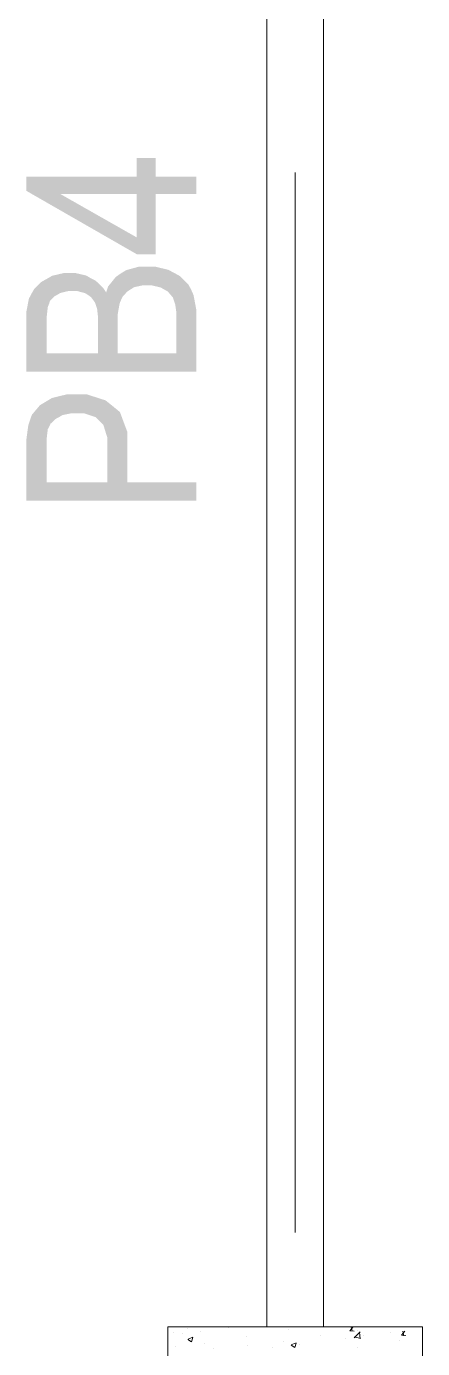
# Model space of a CAD drawing. Header units: millimetres. Extents: x 51.5 to 74.8, y 0.8 to 17.2.
# Drawn here: x 54.795 to 54.978, y 13.891 to 14.503 of the extents above; entities that cross this region are included whole.
import ezdxf

# ---------------------------------------------------------------- set-up
doc = ezdxf.new("R2010")
doc.units = ezdxf.units.MM
doc.layers.add('PDF_Geomertry', color=7, linetype='Continuous')
doc.layers.add('PDF_Solid Fills', color=7, linetype='Continuous')

msp = doc.modelspace()

# ---------------------------------------------------------------- hatches: boundary and pattern name
at = {"layer": 'PDF_Solid Fills', "transparency": 33554559}
h = msp.add_hatch(color=256, dxfattribs=at)
h.paths.add_polyline_path([(54.87301, 14.4255), (54.85426, 14.4255), (54.85426, 14.39759), (54.84551, 14.39759), (54.79454, 14.42689), (54.79454, 14.43342), (54.84551, 14.43342), (54.84551, 14.44217), (54.85426, 14.44217), (54.85426, 14.43342), (54.87301, 14.43342)])
h.paths.add_polyline_path([(54.84551, 14.4255), (54.8101, 14.4255), (54.84551, 14.40536)])
h = msp.add_hatch(color=256, dxfattribs=at)
h.paths.add_polyline_path([(54.87301, 14.34328), (54.79454, 14.34328), (54.79454, 14.36745), (54.79454, 14.3712), (54.79565, 14.37703), (54.79676, 14.37911), (54.79801, 14.38134), (54.80149, 14.38481), (54.80399, 14.3862), (54.80635, 14.38759), (54.81163, 14.38884), (54.81454, 14.38884), (54.81732, 14.38884), (54.82218, 14.38772), (54.82426, 14.38647), (54.82649, 14.38536), (54.82996, 14.38203), (54.83135, 14.37995), (54.83232, 14.38272), (54.83579, 14.38703), (54.83815, 14.3887), (54.84065, 14.39022), (54.84676, 14.39189), (54.85024, 14.39189), (54.85385, 14.39189), (54.8601, 14.39036), (54.86274, 14.38897), (54.86551, 14.38745), (54.8694, 14.38356), (54.87065, 14.3812), (54.87176, 14.3787), (54.87301, 14.37203), (54.87301, 14.36786)])
h.paths.add_polyline_path([(54.86385, 14.35175), (54.86385, 14.36786), (54.86385, 14.3705), (54.86329, 14.37439), (54.86288, 14.37564), (54.86218, 14.37759), (54.85982, 14.38036), (54.85829, 14.3812), (54.85663, 14.38217), (54.8526, 14.38314), (54.85024, 14.38314), (54.84801, 14.38314), (54.84426, 14.38231), (54.84274, 14.38134), (54.84121, 14.38036), (54.83899, 14.378), (54.83829, 14.37647), (54.8376, 14.37481), (54.83676, 14.37008), (54.83676, 14.36675), (54.83676, 14.35175)])
h.paths.add_polyline_path([(54.8276, 14.35175), (54.8276, 14.36578), (54.8276, 14.36856), (54.82718, 14.37245), (54.82676, 14.37356), (54.82621, 14.37522), (54.8244, 14.37772), (54.82301, 14.3787), (54.82176, 14.37953), (54.81815, 14.3805), (54.81579, 14.3805), (54.81371, 14.3805), (54.81024, 14.37967), (54.80885, 14.37884), (54.80732, 14.378), (54.80538, 14.37592), (54.80496, 14.37453), (54.8044, 14.37314), (54.80385, 14.36828), (54.80385, 14.36481), (54.80385, 14.35175)])
h = msp.add_hatch(color=256, dxfattribs=at)
h.paths.add_polyline_path([(54.87301, 14.28356), (54.79454, 14.28356), (54.79454, 14.30786), (54.79454, 14.31217), (54.79538, 14.31842), (54.79607, 14.3205), (54.79704, 14.32328), (54.80079, 14.32772), (54.80357, 14.32939), (54.80635, 14.33106), (54.81315, 14.33272), (54.81718, 14.33272), (54.82246, 14.33272), (54.83107, 14.32995), (54.8344, 14.32731), (54.83774, 14.32453), (54.84121, 14.31522), (54.84121, 14.30856), (54.84121, 14.29203), (54.87301, 14.29203)])
h.paths.add_polyline_path([(54.8319, 14.29203), (54.8319, 14.30884), (54.8319, 14.31272), (54.8301, 14.31856), (54.82829, 14.32036), (54.82649, 14.32217), (54.82121, 14.32397), (54.8176, 14.32397), (54.81524, 14.32397), (54.81121, 14.32314), (54.80954, 14.32217), (54.80801, 14.32134), (54.80565, 14.31911), (54.8051, 14.31786), (54.8044, 14.31661), (54.80385, 14.31203), (54.80385, 14.3087), (54.80385, 14.29203)])

# ---------------------------------------------------------------- linework, layer by layer
at = {"layer": 'PDF_Geomertry', "lineweight": 0}
for points in [[(54.90565, 14.74495), (54.90565, 13.9012)], [(54.9319, 14.74495), (54.9319, 13.9012)], [(54.91871, 13.94481), (54.91871, 14.43536)], [(54.85982, 13.89661), (54.85982, 13.89661)], [(54.8626, 13.89856), (54.8626, 13.89856)], [(54.86593, 13.9012), (54.86593, 13.9012)], [(54.86676, 13.898), (54.86676, 13.898)], [(54.86885, 13.90064), (54.86885, 13.90064)], [(54.86913, 13.89536), (54.87079, 13.89425), (54.87149, 13.8962)], [(54.86926, 13.8955), (54.87149, 13.89647)], [(54.8751, 13.89911), (54.8751, 13.89911)], [(54.87982, 13.90106), (54.87982, 13.90106)], [(54.88774, 13.90078), (54.88774, 13.90078)], [(54.89107, 13.9012), (54.89107, 13.9012)], [(54.89121, 13.9012), (54.89121, 13.9012)], [(54.89621, 13.89661), (54.89621, 13.89661)], [(54.91329, 13.90106), (54.91329, 13.9012)], [(54.91426, 13.9012), (54.91426, 13.9012)], [(54.91551, 13.89995), (54.91551, 13.89995)], [(54.92135, 13.9012), (54.92135, 13.9012)], [(54.92204, 13.9012), (54.92204, 13.9012)], [(54.93051, 13.89703), (54.93051, 13.89703)], [(54.9419, 13.89592), (54.9419, 13.89592)], [(54.94607, 13.89925), (54.94399, 13.89939), (54.94551, 13.9012)], [(54.9451, 13.89911), (54.94468, 13.9012)], [(54.94593, 13.89634), (54.94885, 13.89592)], [(54.94607, 13.89606), (54.94871, 13.89884)], [(54.9476, 13.89939), (54.9476, 13.89939)], [(54.94885, 13.89564), (54.94843, 13.8987)], [(54.95024, 13.89703), (54.95024, 13.89703)], [(54.96274, 13.8987), (54.96274, 13.8987)], [(54.96982, 13.89717), (54.96788, 13.89731), (54.9694, 13.89925)], [(54.96899, 13.89703), (54.96857, 13.89911)], [(54.9776, 13.90092), (54.9776, 13.90092)], [(54.9776, 13.90064), (54.9776, 13.90064)], [(54.86343, 13.89189), (54.86343, 13.89189)], [(54.87676, 13.89328), (54.87676, 13.89328)], [(54.88121, 13.8912), (54.88121, 13.8912)], [(54.89649, 13.89245), (54.89649, 13.89245)], [(54.90829, 13.89147), (54.90829, 13.89147)], [(54.91329, 13.89453), (54.91329, 13.89453)], [(54.9169, 13.89286), (54.91926, 13.8937)], [(54.9169, 13.89272), (54.91857, 13.89161), (54.91926, 13.89356)], [(54.92093, 13.89314), (54.92093, 13.89314)], [(54.9476, 13.89161), (54.9476, 13.89161)], [(54.96704, 13.89495), (54.96704, 13.89495)]]:
    msp.add_lwpolyline(points, dxfattribs=at)
for points in [[(54.85982, 13.82925), (54.85982, 13.9012), (54.9776, 13.9012), (54.9776, 13.82925), (54.85982, 13.82925)], [(54.85982, 13.89717), (54.85982, 13.89717), (54.85982, 13.89717)], [(54.86538, 13.9012), (54.86538, 13.9012), (54.86538, 13.9012), (54.86538, 13.9012)], [(54.86815, 13.9012), (54.86815, 13.9012), (54.86815, 13.9012), (54.86815, 13.9012)], [(54.88204, 13.9012), (54.88204, 13.9012), (54.88204, 13.9012), (54.88204, 13.9012)], [(54.89857, 13.9012), (54.89857, 13.9012), (54.89857, 13.9012), (54.89857, 13.9012)], [(54.90801, 13.9012), (54.90801, 13.9012), (54.90801, 13.9012)], [(54.9151, 13.9012), (54.9151, 13.9012), (54.9151, 13.9012), (54.9151, 13.9012)], [(54.93163, 13.9012), (54.93163, 13.9012), (54.93163, 13.9012), (54.93163, 13.9012)], [(54.93718, 13.9012), (54.93718, 13.9012), (54.93718, 13.9012)], [(54.94815, 13.9012), (54.94815, 13.9012), (54.94815, 13.9012), (54.94815, 13.9012)], [(54.9501, 13.9012), (54.9501, 13.9012), (54.9501, 13.9012)], [(54.96024, 13.9012), (54.96024, 13.9012), (54.96024, 13.9012)], [(54.96399, 13.9012), (54.96399, 13.9012), (54.96399, 13.9012)], [(54.96482, 13.9012), (54.96482, 13.9012), (54.96482, 13.9012), (54.96482, 13.9012)], [(54.85982, 13.89425), (54.85982, 13.89425), (54.85982, 13.89425), (54.85982, 13.89425)]]:
    msp.add_lwpolyline(points, close=True, dxfattribs=at)

doc.saveas('drawing.dxf')
